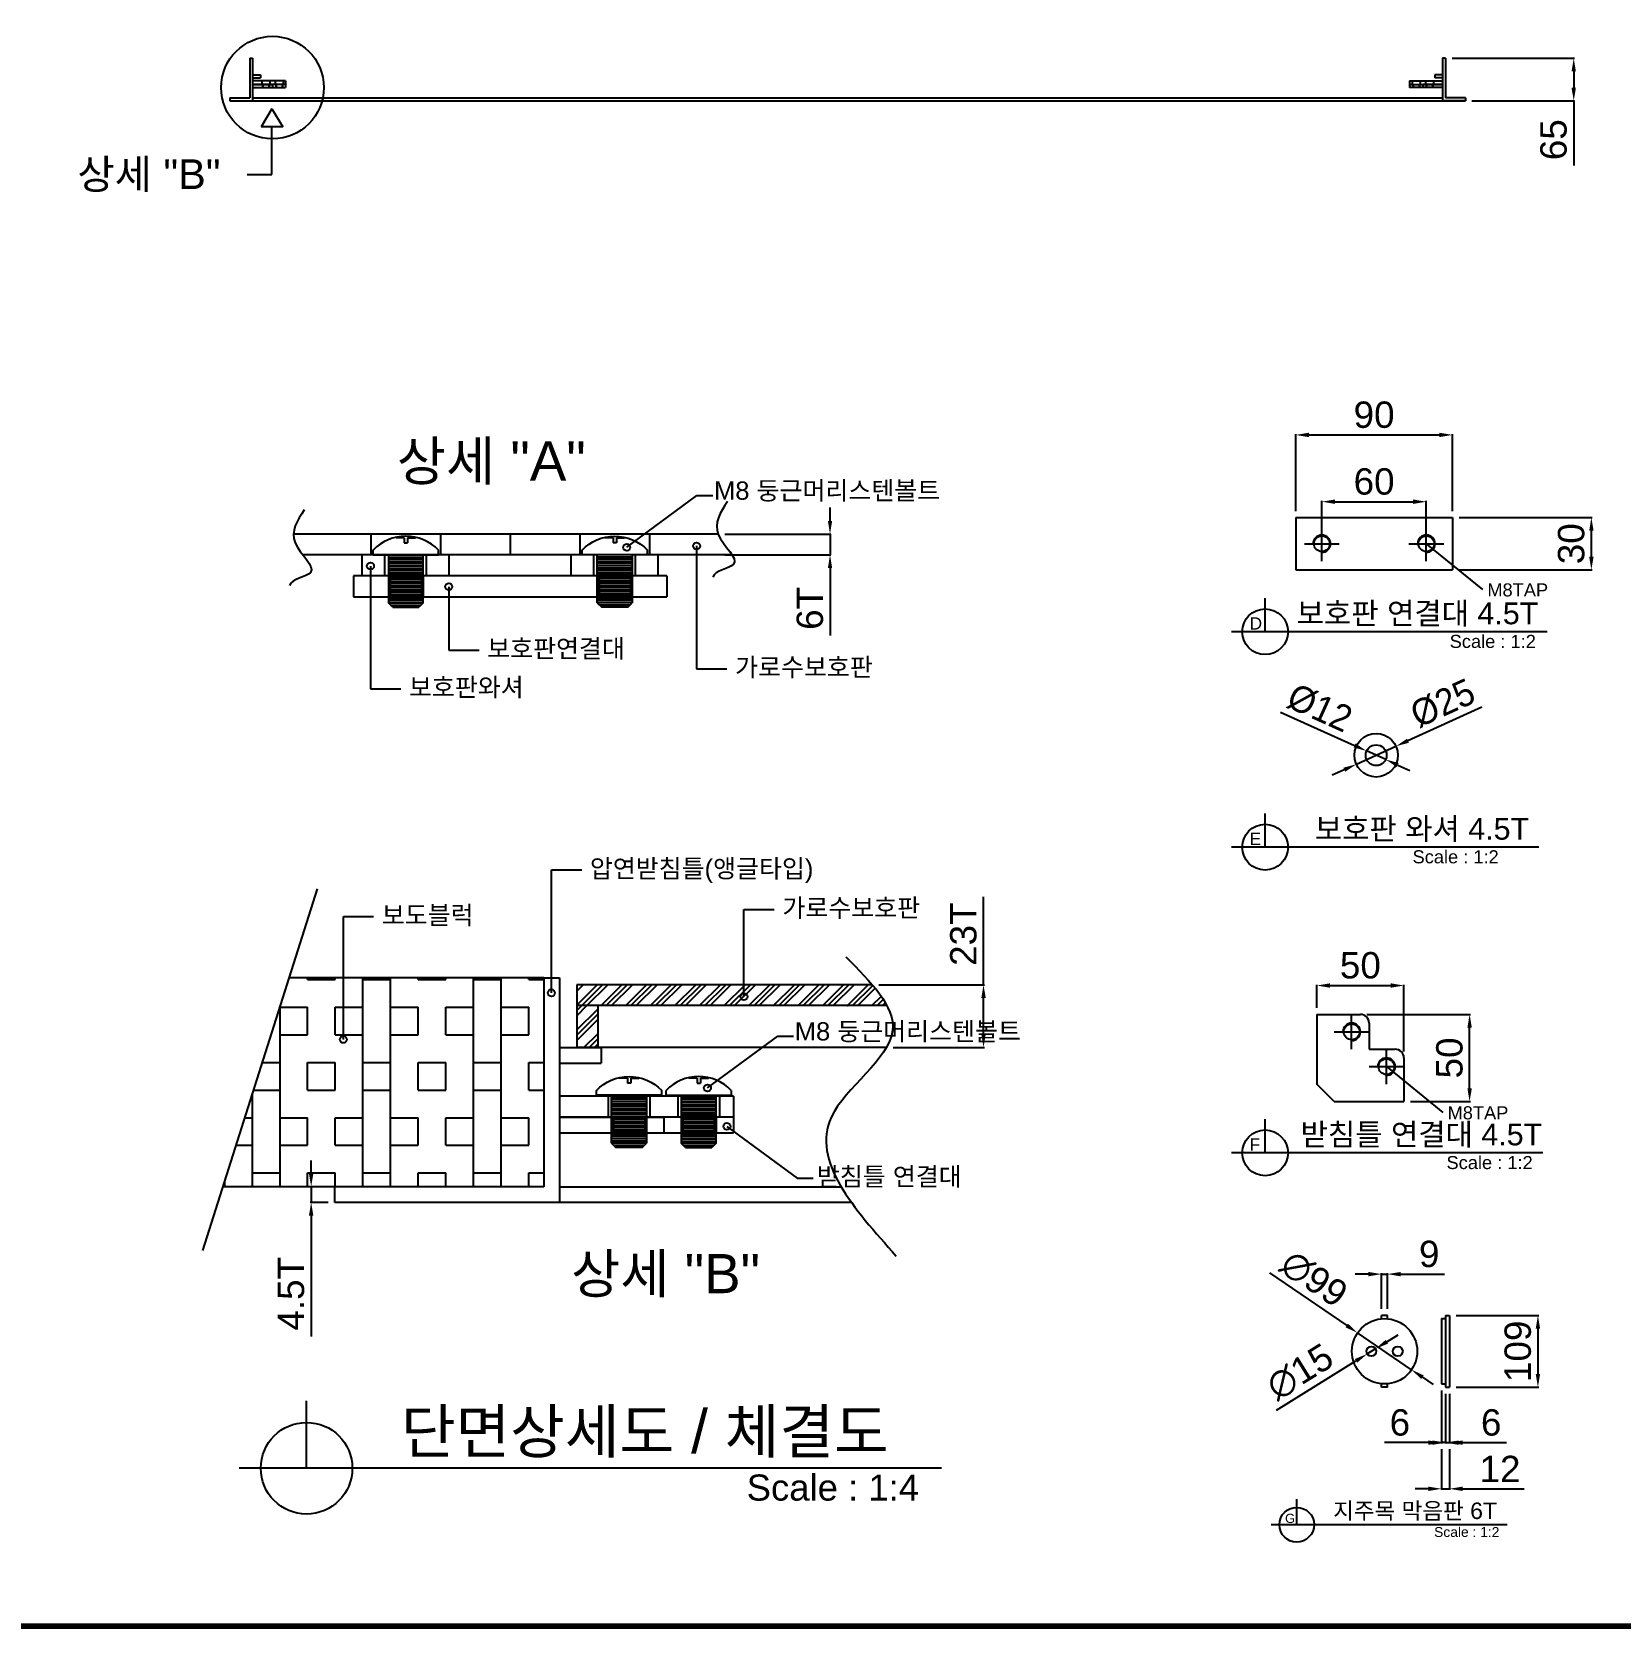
# Model space of a CAD drawing. Header units: millimetres. Extents: x 20045 to 27217, y -49849 to -44778.
# Drawn here: x 23205 to 25612, y -49683 to -47261 of the extents above; entities that cross this region are included whole.
import ezdxf
from ezdxf.enums import TextEntityAlignment as Align

# ---------------------------------------------------------------- set-up
doc = ezdxf.new("R2010")
doc.units = ezdxf.units.MM
doc.layers.add('LAYOUT', color=7, linetype='Continuous')
doc.layers.add('TEXT', color=7, linetype='Continuous')
doc.styles.get("Standard").update_dxf_attribs({"font": 'arial.ttf'})
doc.dimstyles.new('ISO-25', dxfattribs={"dimtxt": 40, "dimasz": 20, "dimexe": 1.25, "dimexo": 10, "dimgap": 10, "dimtad": 1, "dimdec": 0, "dimtxsty": 'Standard', "dimcen": 2.5, "dimclrd": 3, "dimclre": 3, "dimclrt": 3, "dimadec": 0, "dimazin": 0, "dimtfac": 1, "dimtdec": 0, "dimtmove": 0, "dimatfit": 3, "dimfxl": 1, "dimarcsym": 0})

# ---------------------------------------------------------------- blocks, each defined once
blk = doc.blocks.new('*D5')
at = {"color": 3, "lineweight": -2, "transparency": 16777216}
for p, q in [((25120.7, -47987.6), (25120.7, -47871)), ((25140.7, -47872.2), (25338.3, -47872.2)), ((25358.3, -47987.6), (25358.3, -47871))]:
    blk.add_line(p, q, dxfattribs=at)
at = {"color": 3, "transparency": 16777216}
for points in [[(25140.7, -47868.9), (25140.7, -47875.6), (25120.7, -47872.2)], [(25338.3, -47868.9), (25338.3, -47875.6), (25358.3, -47872.2)]]:
    blk.add_solid(points, dxfattribs=at)
at = {"layer": 'Defpoints', "color": 0, "transparency": 16777216}
for p in [(25358.3, -47872.2), (25120.7, -47997.6), (25358.3, -47997.6)]:
    blk.add_point(p, dxfattribs=at)
at = {"color": 3, "transparency": 16777216, "insert": (25239.5, -47841.8), "char_height": 40, "attachment_point": 5}
blk.add_mtext('90', dxfattribs=at)
blk = doc.blocks.new('*D6')
at = {"color": 3, "lineweight": -2, "transparency": 16777216}
for p, q in [((25368.3, -47997.6), (25570.2, -47997.6)), ((25568.9, -48056.8), (25568.9, -48017.6)), ((25368.3, -48076.8), (25570.2, -48076.8))]:
    blk.add_line(p, q, dxfattribs=at)
at = {"color": 3, "transparency": 16777216}
for points in [[(25565.6, -48017.6), (25572.3, -48017.6), (25568.9, -47997.6)], [(25565.6, -48056.8), (25572.3, -48056.8), (25568.9, -48076.8)]]:
    blk.add_solid(points, dxfattribs=at)
at = {"layer": 'Defpoints', "color": 0, "transparency": 16777216}
for p in [(25358.3, -47997.6), (25568.9, -47997.6), (25358.3, -48076.8)]:
    blk.add_point(p, dxfattribs=at)
at = {"color": 3, "transparency": 16777216, "insert": (25538.5, -48037.2), "char_height": 40, "attachment_point": 5, "rotation": 90}
blk.add_mtext('30', dxfattribs=at)
blk = doc.blocks.new('*D7')
at = {"color": 3, "lineweight": -2, "transparency": 16777216}
for p, q in [((25403, -48284.9), (25290.9, -48335.9)), ((25212.6, -48371.6), (25272.7, -48344.2)), ((25194.4, -48379.9), (25176.2, -48388.2))]:
    blk.add_line(p, q, dxfattribs=at)
at = {"color": 3, "transparency": 16777216}
for points in [[(25289.5, -48332.9), (25292.3, -48339), (25272.7, -48344.2)], [(25193, -48376.8), (25195.8, -48382.9), (25212.6, -48371.6)]]:
    blk.add_solid(points, dxfattribs=at)
at = {"layer": 'Defpoints', "color": 0, "transparency": 16777216}
for p in [(25272.7, -48344.2), (25212.6, -48371.6)]:
    blk.add_point(p, dxfattribs=at)
at = {"color": 3, "transparency": 16777216, "insert": (25343.6, -48279), "char_height": 40, "attachment_point": 5, "rotation": 24.4839}
blk.add_mtext('{\\fMS PGothic|b0|i0|c129|p34;%%C25}', dxfattribs=at)
blk = doc.blocks.new('*D8')
at = {"color": 3, "lineweight": -2, "transparency": 16777216}
for p, q in [((25097.8, -48292.4), (25210, -48343.1)), ((25257.1, -48364.4), (25228.2, -48351.4)), ((25275.3, -48372.7), (25293.5, -48380.9))]:
    blk.add_line(p, q, dxfattribs=at)
at = {"color": 3, "transparency": 16777216}
for points in [[(25211.4, -48340.1), (25208.6, -48346.2), (25228.2, -48351.4)], [(25276.7, -48369.6), (25273.9, -48375.7), (25257.1, -48364.4)]]:
    blk.add_solid(points, dxfattribs=at)
at = {"layer": 'Defpoints', "color": 0, "transparency": 16777216}
for p in [(25228.2, -48351.4), (25257.1, -48364.4)]:
    blk.add_point(p, dxfattribs=at)
at = {"color": 3, "transparency": 16777216, "insert": (25157.1, -48286.3), "char_height": 40, "attachment_point": 5, "rotation": 335.6577}
blk.add_mtext('{\\fMS PGothic|b0|i0|c129|p34;%%C12}', dxfattribs=at)
blk = doc.blocks.new('*D9')
at = {"color": 3, "lineweight": -2, "transparency": 16777216}
for p, q in [((25160.3, -48027.2), (25160.3, -47972.2)), ((25318.7, -48027.2), (25318.7, -47972.2)), ((25180.3, -47973.5), (25298.7, -47973.5))]:
    blk.add_line(p, q, dxfattribs=at)
at = {"color": 3, "transparency": 16777216}
for points in [[(25180.3, -47970.1), (25180.3, -47976.8), (25160.3, -47973.5)], [(25298.7, -47970.1), (25298.7, -47976.8), (25318.7, -47973.5)]]:
    blk.add_solid(points, dxfattribs=at)
at = {"layer": 'Defpoints', "color": 0, "transparency": 16777216}
for p in [(25318.7, -47973.5), (25160.3, -48037.2), (25318.7, -48037.2)]:
    blk.add_point(p, dxfattribs=at)
at = {"color": 3, "transparency": 16777216, "insert": (25239.5, -47943), "char_height": 40, "attachment_point": 5}
blk.add_mtext('60', dxfattribs=at)
blk = doc.blocks.new('A$C36924EFD')
for p, q in [((0, 45), (0, -45)), ((0, 45), (6, 45)), ((6, -45), (6, 45)), ((0, -45), (6, -45))]:
    blk.add_line(p, q)
blk = doc.blocks.new('*D10')
at = {"color": 3, "lineweight": -2, "transparency": 16777216}
for p, q in [((24414.7, -48002.5), (24414.7, -47982.5)), ((24255, -48022.5), (24416, -48022.5)), ((24414.7, -48022.5), (24414.7, -48054.2)), ((24255, -48054.2), (24416, -48054.2)), ((24414.7, -48074.2), (24414.7, -48176.2))]:
    blk.add_line(p, q, dxfattribs=at)
at = {"color": 3, "transparency": 16777216}
for points in [[(24411.4, -48002.5), (24418, -48002.5), (24414.7, -48022.5)], [(24411.4, -48074.2), (24418, -48074.2), (24414.7, -48054.2)]]:
    blk.add_solid(points, dxfattribs=at)
at = {"layer": 'Defpoints', "color": 0, "transparency": 16777216}
for p in [(24245, -48022.5), (24245, -48054.2), (24414.7, -48054.2)]:
    blk.add_point(p, dxfattribs=at)
at = {"color": 3, "transparency": 16777216, "insert": (24384.3, -48135.2), "char_height": 40, "attachment_point": 5, "rotation": 90}
blk.add_mtext('6T', dxfattribs=at)
blk = doc.blocks.new('A$C5731754A')
at = {"color": 1}
for p, q in [((-11.2, 19.7), (-11.2, 20.5)), ((-1.9, 19.7), (-11.2, 19.7)), ((-1.9, 19.7), (-1.9, 14.1)), ((1.9, 19.7), (1.9, 14.1)), ((1.9, 19.7), (11.2, 19.7)), ((11.2, 19.7), (11.2, 20.5)), ((-37.5, 0), (-37.5, 5.7)), ((-37.5, 0), (37.5, 0)), ((-20, 0), (-20, -55)), ((-20, 0), (20, 0)), ((-1.9, 14.1), (1.9, 14.1)), ((20, -55), (20, 0)), ((37.5, 0), (37.5, 5.7)), ((-20, -2.5), (20, -2.5)), ((-20, -5), (20, -5)), ((-20, -7.5), (20, -7.5)), ((-20, -7.5), (20, -7.5)), ((-20, -10), (20, -10)), ((-20, -12.5), (20, -12.5)), ((-20, -12.5), (20, -12.5)), ((-20, -15), (20, -15)), ((-20, -17.5), (20, -17.5)), ((-20, -17.5), (20, -17.5)), ((-20, -20), (20, -20)), ((-20, -22.5), (20, -22.5)), ((-20, -22.5), (20, -22.5)), ((-20, -25), (20, -25)), ((-20, -27.5), (20, -27.5)), ((-20, -27.5), (20, -27.5)), ((-20, -30), (20, -30)), ((-20, -32.5), (20, -32.5)), ((-20, -35), (20, -35)), ((-20, -37.5), (20, -37.5)), ((-20, -40), (20, -40)), ((-20, -42.5), (20, -42.5)), ((-20, -45), (20, -45)), ((-20, -47.5), (20, -47.5)), ((-20, -50), (20, -50)), ((-20, -52.5), (20, -52.5)), ((-15, -60), (-20, -55)), ((-20, -55), (20, -55)), ((20, -55), (15, -60)), ((-17.5, -57.5), (17.5, -57.5)), ((-15, -60), (15, -60))]:
    blk.add_line(p, q, dxfattribs=at)
blk.add_arc((0, -30.4), 52, 43.8928, 136.1072, dxfattribs=at)
blk = doc.blocks.new('A$C600E4CCD')
for p, q in [((0, 6), (0, 0)), ((50, 6), (0, 6)), ((50, 6), (50, 0)), ((50, 0), (0, 0))]:
    blk.add_line(p, q)
at = {"color": 2}
for p, q in [((14, 6), (14, 0)), ((26, 6), (26, 0)), ((34, 6), (34, 0)), ((46, 6), (46, 0))]:
    blk.add_line(p, q, dxfattribs=at)
blk = doc.blocks.new('A$C723E4715')
blk.add_blockref('A$C5731754A', (0, 48))
blk = doc.blocks.new('*D11')
at = {"color": 3, "lineweight": -2, "transparency": 16777216}
for p, q in [((25152.7, -48740.9), (25152.7, -48705.8)), ((25172.7, -48707.1), (25264.7, -48707.1)), ((25284.7, -48806.9), (25284.7, -48705.8))]:
    blk.add_line(p, q, dxfattribs=at)
at = {"color": 3, "transparency": 16777216}
for points in [[(25172.7, -48703.7), (25172.7, -48710.4), (25152.7, -48707.1)], [(25264.7, -48703.7), (25264.7, -48710.4), (25284.7, -48707.1)]]:
    blk.add_solid(points, dxfattribs=at)
at = {"layer": 'Defpoints', "color": 0, "transparency": 16777216}
for p in [(25284.7, -48707.1), (25152.7, -48750.9), (25284.7, -48816.9)]:
    blk.add_point(p, dxfattribs=at)
at = {"color": 3, "transparency": 16777216, "insert": (25218.7, -48676.6), "char_height": 40, "attachment_point": 5}
blk.add_mtext('50', dxfattribs=at)
blk = doc.blocks.new('*D12')
at = {"color": 3, "lineweight": -2, "transparency": 16777216}
for p, q in [((25228.7, -48750.9), (25385.6, -48750.9)), ((25384.3, -48862.9), (25384.3, -48770.9)), ((25294.7, -48882.9), (25385.6, -48882.9))]:
    blk.add_line(p, q, dxfattribs=at)
at = {"color": 3, "transparency": 16777216}
for points in [[(25381, -48770.9), (25387.7, -48770.9), (25384.3, -48750.9)], [(25381, -48862.9), (25387.7, -48862.9), (25384.3, -48882.9)]]:
    blk.add_solid(points, dxfattribs=at)
at = {"layer": 'Defpoints', "color": 0, "transparency": 16777216}
for p in [(25218.7, -48750.9), (25384.3, -48750.9), (25284.7, -48882.9)]:
    blk.add_point(p, dxfattribs=at)
at = {"color": 3, "transparency": 16777216, "insert": (25353.9, -48816.9), "char_height": 40, "attachment_point": 5, "rotation": 90}
blk.add_mtext('50', dxfattribs=at)
blk = doc.blocks.new('*D13')
at = {"color": 3, "lineweight": -2, "transparency": 16777216}
for p, q in [((23628.1, -48992.2), (23628.1, -48972.2)), ((23653.8, -49012.2), (23626.8, -49012.2)), ((23628.1, -49012.2), (23628.1, -49035.9)), ((23653.8, -49035.9), (23626.8, -49035.9)), ((23628.1, -49055.9), (23628.1, -49239.5))]:
    blk.add_line(p, q, dxfattribs=at)
at = {"color": 3, "transparency": 16777216}
for points in [[(23624.7, -48992.2), (23631.4, -48992.2), (23628.1, -49012.2)], [(23624.7, -49055.9), (23631.4, -49055.9), (23628.1, -49035.9)]]:
    blk.add_solid(points, dxfattribs=at)
at = {"layer": 'Defpoints', "color": 0, "transparency": 16777216}
for p in [(23628.1, -49012.2), (23663.8, -49012.2), (23663.8, -49035.9)]:
    blk.add_point(p, dxfattribs=at)
at = {"color": 3, "transparency": 16777216, "insert": (23597.7, -49174.5), "char_height": 40, "attachment_point": 5, "rotation": 90}
blk.add_mtext('4.5T', dxfattribs=at)
blk = doc.blocks.new('*D42')
at = {"color": 3, "lineweight": -2, "transparency": 16777216}
for p, q in [((24647.4, -48705.9), (24647.4, -48572.4)), ((24488.8, -48705.9), (24648.7, -48705.9)), ((24647.4, -48781), (24647.4, -48725.9)), ((24510.3, -48801), (24648.7, -48801))]:
    blk.add_line(p, q, dxfattribs=at)
at = {"color": 3, "transparency": 16777216}
for points in [[(24650.8, -48725.9), (24644.1, -48725.9), (24647.4, -48705.9)], [(24644.1, -48781), (24650.8, -48781), (24647.4, -48801)]]:
    blk.add_solid(points, dxfattribs=at)
at = {"layer": 'Defpoints', "color": 0, "transparency": 16777216}
for p in [(24478.8, -48705.9), (24647.4, -48705.9), (24500.3, -48801)]:
    blk.add_point(p, dxfattribs=at)
at = {"color": 3, "transparency": 16777216, "insert": (24617, -48629.2), "char_height": 40, "attachment_point": 5, "rotation": 90}
blk.add_mtext('23T', dxfattribs=at)
blk = doc.blocks.new('*D20')
at = {"color": 3, "lineweight": -2, "transparency": 16777216}
for p, q in [((16880.3, -24788.6), (16997.3, -24868.4)), ((17095.6, -24935.4), (17013.8, -24879.6)), ((17112.1, -24946.7), (17128.6, -24958))]:
    blk.add_line(p, q, dxfattribs=at)
at = {"color": 3, "transparency": 16777216}
for points in [[(16999.2, -24865.6), (16995.4, -24871.1), (17013.8, -24879.6)], [(17114, -24944), (17110.2, -24949.5), (17095.6, -24935.4)]]:
    blk.add_solid(points, dxfattribs=at)
at = {"layer": 'Defpoints', "color": 0, "transparency": 16777216}
for p in [(17013.8, -24879.6), (17095.6, -24935.4)]:
    blk.add_point(p, dxfattribs=at)
at = {"color": 3, "transparency": 16777216, "insert": (16947.7, -24797.7), "char_height": 40, "attachment_point": 5, "rotation": 325.6971}
blk.add_mtext('∅99', dxfattribs=at)
blk = doc.blocks.new('*D21')
at = {"color": 3, "lineweight": -2, "transparency": 16777216}
for p, q in [((17058.1, -24893.1), (17075.1, -24882.5)), ((17041.1, -24903.6), (17028.3, -24911.5)), ((16890.7, -24996.7), (17011.3, -24922))]:
    blk.add_line(p, q, dxfattribs=at)
at = {"color": 3, "transparency": 16777216}
for points in [[(17056.3, -24890.2), (17059.8, -24895.9), (17041.1, -24903.6)], [(17009.6, -24919.2), (17013.1, -24924.8), (17028.3, -24911.5)]]:
    blk.add_solid(points, dxfattribs=at)
at = {"layer": 'Defpoints', "color": 0, "transparency": 16777216}
for p in [(17028.3, -24911.5), (17041.1, -24903.6)]:
    blk.add_point(p, dxfattribs=at)
at = {"color": 3, "transparency": 16777216, "insert": (16926.5, -24938.8), "char_height": 40, "attachment_point": 5, "rotation": 31.7725}
blk.add_mtext('∅15', dxfattribs=at)
blk = doc.blocks.new('*D22')
at = {"color": 3, "lineweight": -2, "transparency": 16777216}
for p, q in [((17030.2, -24790.5), (17010.2, -24790.5)), ((17050.2, -24843), (17050.2, -24789.2)), ((17050.2, -24790.5), (17059.2, -24790.5)), ((17059.2, -24843), (17059.2, -24789.2)), ((17079.2, -24790.5), (17145.5, -24790.5))]:
    blk.add_line(p, q, dxfattribs=at)
at = {"color": 3, "transparency": 16777216}
for points in [[(17030.2, -24787.2), (17030.2, -24793.8), (17050.2, -24790.5)], [(17079.2, -24787.2), (17079.2, -24793.8), (17059.2, -24790.5)]]:
    blk.add_solid(points, dxfattribs=at)
at = {"layer": 'Defpoints', "color": 0, "transparency": 16777216}
for p in [(17059.2, -24790.5), (17050.2, -24853), (17059.2, -24853)]:
    blk.add_point(p, dxfattribs=at)
at = {"color": 3, "transparency": 16777216, "insert": (17122.4, -24760.1), "char_height": 40, "attachment_point": 5}
blk.add_mtext('9', dxfattribs=at)
blk = doc.blocks.new('*D23')
at = {"color": 3, "lineweight": -2, "transparency": 16777216}
for p, q in [((17163.1, -24853), (17288.5, -24853)), ((17287.2, -24873), (17287.2, -24942)), ((17163.1, -24962), (17288.5, -24962))]:
    blk.add_line(p, q, dxfattribs=at)
at = {"color": 3, "transparency": 16777216}
for points in [[(17283.9, -24873), (17290.5, -24873), (17287.2, -24853)], [(17283.9, -24942), (17290.5, -24942), (17287.2, -24962)]]:
    blk.add_solid(points, dxfattribs=at)
at = {"layer": 'Defpoints', "color": 0, "transparency": 16777216}
for p in [(17153.1, -24853), (17153.1, -24962), (17287.2, -24962)]:
    blk.add_point(p, dxfattribs=at)
at = {"color": 3, "transparency": 16777216, "insert": (17256.8, -24907.5), "char_height": 40, "attachment_point": 5, "rotation": 90}
blk.add_mtext('109', dxfattribs=at)
blk = doc.blocks.new('*D24')
at = {"color": 3, "lineweight": -2, "transparency": 16777216}
for p, q in [((17147.1, -24972), (17147.1, -25047.3)), ((17153.1, -24972), (17153.1, -25047.3)), ((17127.1, -25046), (17107.1, -25046)), ((17147.1, -25046), (17153.1, -25046)), ((17173.1, -25046), (17239.5, -25046))]:
    blk.add_line(p, q, dxfattribs=at)
at = {"color": 3, "transparency": 16777216}
for points in [[(17127.1, -25042.7), (17127.1, -25049.3), (17147.1, -25046)], [(17173.1, -25042.7), (17173.1, -25049.3), (17153.1, -25046)]]:
    blk.add_solid(points, dxfattribs=at)
at = {"layer": 'Defpoints', "color": 0, "transparency": 16777216}
for p in [(17147.1, -24962), (17153.1, -24962), (17153.1, -25046)]:
    blk.add_point(p, dxfattribs=at)
at = {"color": 3, "transparency": 16777216, "insert": (17216.3, -25015.6), "char_height": 40, "attachment_point": 5}
blk.add_mtext('6', dxfattribs=at)
blk = doc.blocks.new('*D25')
at = {"color": 3, "lineweight": -2, "transparency": 16777216}
for p, q in [((17141.1, -24967), (17141.1, -25047.3)), ((17147.1, -24972), (17147.1, -25047.3)), ((17121.1, -25046), (17054.7, -25046)), ((17147.1, -25046), (17141.1, -25046)), ((17167.1, -25046), (17187.1, -25046))]:
    blk.add_line(p, q, dxfattribs=at)
at = {"color": 3, "transparency": 16777216}
for points in [[(17121.1, -25042.7), (17121.1, -25049.3), (17141.1, -25046)], [(17167.1, -25042.7), (17167.1, -25049.3), (17147.1, -25046)]]:
    blk.add_solid(points, dxfattribs=at)
at = {"layer": 'Defpoints', "color": 0, "transparency": 16777216}
for p in [(17141.1, -24957), (17147.1, -24962), (17141.1, -25046)]:
    blk.add_point(p, dxfattribs=at)
at = {"color": 3, "transparency": 16777216, "insert": (17077.9, -25015.6), "char_height": 40, "attachment_point": 5}
blk.add_mtext('6', dxfattribs=at)
blk = doc.blocks.new('*D26')
at = {"color": 3, "lineweight": -2, "transparency": 16777216}
for p, q in [((17141.1, -25056), (17141.1, -25117.3)), ((17153.1, -25056), (17153.1, -25117.3)), ((17121.1, -25116), (17101.1, -25116)), ((17141.1, -25116), (17153.1, -25116)), ((17173.1, -25116), (17266.2, -25116))]:
    blk.add_line(p, q, dxfattribs=at)
at = {"color": 3, "transparency": 16777216}
for points in [[(17121.1, -25112.7), (17121.1, -25119.3), (17141.1, -25116)], [(17173.1, -25112.7), (17173.1, -25119.3), (17153.1, -25116)]]:
    blk.add_solid(points, dxfattribs=at)
at = {"layer": 'Defpoints', "color": 0, "transparency": 16777216}
for p in [(17141.1, -25046), (17153.1, -25046), (17153.1, -25116)]:
    blk.add_point(p, dxfattribs=at)
at = {"color": 3, "transparency": 16777216, "insert": (17229.7, -25085.9), "char_height": 40, "attachment_point": 5}
blk.add_mtext('12', dxfattribs=at)
blk = doc.blocks.new('*D29')
at = {"color": 3, "lineweight": -2}
for p, q in [((25357.9, -47301.1), (25543.4, -47301.1)), ((25542.2, -47321.1), (25542.2, -47345.6)), ((25387.9, -47365.6), (25543.4, -47365.6)), ((25542.2, -47365.6), (25542.2, -47463.5))]:
    blk.add_line(p, q, dxfattribs=at)
at = {"color": 3}
for points in [[(25545.5, -47321.1), (25538.8, -47321.1), (25542.2, -47301.1)], [(25538.8, -47345.6), (25545.5, -47345.6), (25542.2, -47365.6)]]:
    blk.add_solid(points, dxfattribs=at)
at = {"layer": 'Defpoints', "color": 0}
for p in [(25347.9, -47301.1), (25377.9, -47365.6), (25542.2, -47365.6)]:
    blk.add_point(p, dxfattribs=at)
at = {"color": 3, "insert": (25511.7, -47424.6), "char_height": 40, "attachment_point": 5, "rotation": 90}
blk.add_mtext('65', dxfattribs=at)
blk = doc.blocks.new('A$C25B221E0')
at = {"color": 1}
for p, q in [((0, -26.4), (0, 26.4)), ((-26.4, 0), (26.4, 0))]:
    blk.add_line(p, q, dxfattribs=at)
blk.add_line((0, 0), (85.3, -69.6))
blk.add_circle((0, 0), 11.9)
at = {"color": 4}
blk.add_arc((0, 0), 13.2, 270, 180, dxfattribs=at)
blk.add_text('M8TAP', height=19.8).set_placement((92.6, -79.9))
blk = doc.blocks.new('A$C2C0F6B7D')
for p, q in [((0, 109), (-9, 109)), ((-9, 103.8), (-9, 109)), ((0, 103.8), (0, 109)), ((81.9, 104), (87.9, 104)), ((81.9, 104), (81.9, 5)), ((87.9, 109), (93.9, 109)), ((87.9, 109), (87.9, 0)), ((93.9, 109), (93.9, 0)), ((-9, 0), (-9, 5.2)), ((0, 0), (-9, 0)), ((0, 0), (0, 5.2)), ((81.9, 5), (87.9, 5)), ((87.9, 0), (93.9, 0)), ((-137.7, -208.4), (-137.7, -169.6)), ((181.4, -208.4), (-176.5, -208.4))]:
    blk.add_line(p, q)
for centre, radius in [((-4.5, 54.5), 49.5), ((-24.5, 54.5), 7.5), ((15.5, 54.5), 7.5), ((-137.7, -208.4), 26.3)]:
    blk.add_circle(centre, radius)
blk.add_text('G', height=14).set_placement((-155.4, -205.8))
at = {"layer": 'TEXT'}
blk.add_text('지주목 막음판 6T', height=25, dxfattribs=at).set_placement((41.8, -199.8), align=Align.CENTER)
blk.add_text('Scale : 1:2', height=15, dxfattribs=at).set_placement((70.6, -227))
for p1, p2, picture, middle in [((36.4, 26.6), (-45.4, 82.4), '*D20', (-111.5, 164.3)), ((-18.1, 58.4), (-30.9, 50.6), '*D21', (-132.7, 23.3))]:
    dim = blk.add_diameter_dim_2p(p1=p1, p2=p2, dimstyle='ISO-25')
    dim.commit()
    dim.dimension.update_dxf_attribs({"geometry": picture, "text_midpoint": middle, "insert": (-17059.2, 24962)})
for base, p1, p2, picture, middle in [((0, 171.5), (-9, 109), (0, 109), '*D22', (63.2, 202)), ((81.9, -84), (87.9, 0), (81.9, 5), '*D25', (18.7, -53.5)), ((93.9, -84), (87.9, 0), (93.9, 0), '*D24', (157.1, -53.5)), ((93.9, -154), (81.9, -84), (93.9, -84), '*D26', (170.5, -123.9))]:
    dim = blk.add_linear_dim(base=base, p1=p1, p2=p2, dimstyle='ISO-25')
    dim.commit()
    dim.dimension.update_dxf_attribs({"geometry": picture, "text_midpoint": middle, "insert": (-17059.2, 24962)})
dim = blk.add_linear_dim(base=(228, 0), p1=(93.9, 109), p2=(93.9, 0), angle=90, dimstyle='ISO-25')
dim.commit()
dim.dimension.update_dxf_attribs({"geometry": '*D23', "text_midpoint": (197.6, 54.5), "insert": (-17059.2, 24962)})

msp = doc.modelspace()

# ---------------------------------------------------------------- hatches: boundary and pattern name
h = msp.add_hatch()
h.set_pattern_fill('BOX', color=256, scale=6.6)
h.set_pattern_definition([(90, (7948.3, -49620.04), (-167.64, 1e-14), []), (90, (7990.22, -49620.04), (-167.64, 1e-14), []), (0, (7948.3, -49620.04), (0, 167.64), [-41.91, 41.91]), (0, (7948.3, -49578.13), (0, 167.64), [-41.91, 41.91]), (0, (7948.3, -49536.22), (0, 167.64), [41.91, -41.91]), (0, (7948.3, -49494.3), (0, 167.64), [41.91, -41.91]), (90, (8032.13, -49620.04), (-167.64, 1e-14), [41.91, -41.91]), (90, (8074.04, -49620.04), (-167.64, 1e-14), [41.91, -41.91])])
h.paths.add_polyline_path([(23676.9, -48695.4), (23595.1, -48695.4), (23494.8, -49012.2), (23980.6, -49012.2), (23980.6, -48695.4), (23676.9, -48695.4), (23676.9, -48794.2, 1), (23676.9, -48783.6)])

# ---------------------------------------------------------------- linework, layer by layer
for p, q in [((23534.9, -47301.1), (23534.9, -47361.1)), ((23534.9, -47301.1), (23539.4, -47301.1)), ((23539.4, -47301.1), (23539.4, -47365.6)), ((25343.4, -47301.1), (25343.4, -47365.6)), ((25347.9, -47301.1), (25343.4, -47301.1)), ((25347.9, -47301.1), (25347.9, -47361.1)), ((23539.4, -47326.1), (23551.4, -47326.1)), ((23539.4, -47330.6), (23551.4, -47330.6)), ((23539.4, -47341.1), (23569.4, -47341.1)), ((23551.4, -47326.1), (23551.4, -47330.6)), ((23569.4, -47341.1), (23569.4, -47345.6)), ((23589.4, -47341.1), (23589.4, -47345.6)), ((25293.4, -47341.1), (25293.4, -47345.6)), ((25343.4, -47341.1), (25313.4, -47341.1)), ((25313.4, -47341.1), (25313.4, -47345.6)), ((25343.4, -47326.1), (25331.4, -47326.1)), ((25331.4, -47326.1), (25331.4, -47330.6)), ((25343.4, -47330.6), (25331.4, -47330.6)), ((23504.9, -47361.1), (23504.9, -47365.6)), ((23504.9, -47361.1), (23534.9, -47361.1)), ((23504.9, -47365.6), (25377.9, -47365.6)), ((23539.4, -47345.6), (23589.4, -47345.6)), ((25343.4, -47345.6), (25293.4, -47345.6)), ((25377.9, -47365.6), (25343.4, -47365.6)), ((25377.9, -47361.1), (25347.9, -47361.1)), ((25377.9, -47361.1), (25377.9, -47365.6)), ((23568.7, -47377.6), (23552.5, -47404.9)), ((23568.7, -47377.6), (23584.9, -47404.9)), ((23584.9, -47404.9), (23552.5, -47404.9)), ((23568.7, -47477.2), (23568.7, -47404.9)), ((23531.1, -47477.2), (23568.7, -47477.2)), ((24106.5, -48042.6), (24213, -47964.1)), ((24213, -47964.1), (24237, -47964.1)), ((25120.7, -47997.6), (25120.7, -48076.8)), ((25120.7, -47997.6), (25358.3, -47997.6)), ((25358.3, -47997.6), (25358.3, -48076.8)), ((24245, -48022.5), (23601.4, -48022.5)), ((23929.9, -48022.5), (23929.9, -48054.2)), ((24212.4, -48040.6), (24212.4, -48226.8)), ((25318.7, -48037.2), (25404, -48106.8)), ((24266.3, -48054.2), (23615.7, -48054.2)), ((23705.5, -48085.9), (23705.5, -48054.2)), ((23837.5, -48085.9), (23837.5, -48054.2)), ((24022.3, -48085.9), (24022.3, -48054.2)), ((24154.3, -48085.9), (24154.3, -48054.2)), ((23837.5, -48085.9), (23705.5, -48085.9)), ((23718, -48071), (23718, -48257.2)), ((24154.3, -48085.9), (24022.3, -48085.9)), ((25120.7, -48076.8), (25358.3, -48076.8)), ((23836.6, -48102.3), (23836.6, -48198.6)), ((25074.3, -48170.7), (25074.3, -48119.5)), ((25501.9, -48170.7), (25023.1, -48170.7)), ((23836.6, -48198.6), (23882.6, -48198.6)), ((24212.4, -48226.8), (24258.4, -48226.8)), ((23718, -48257.2), (23763.9, -48257.2)), ((25074.3, -48497.3), (25074.3, -48446.1)), ((25489.3, -48497.3), (25023.1, -48497.3)), ((23992.3, -48718.2), (23992.3, -48531.9)), ((23992.3, -48531.9), (24038.2, -48531.9)), ((23464.1, -49109.1), (23637.8, -48560.4)), ((23676.9, -48788.9), (23676.9, -48602.6)), ((23676.9, -48602.6), (23722.8, -48602.6)), ((24284.2, -48724), (24284.2, -48591.6)), ((24284.2, -48591.6), (24330.1, -48591.6)), ((23980.6, -48695.4), (23595.1, -48695.4)), ((23980.6, -48695.4), (24004.4, -48695.4)), ((23980.6, -48695.4), (23980.6, -49012.2)), ((24004.4, -48695.4), (24004.4, -49035.9)), ((25152.7, -48750.9), (25152.7, -48856.5)), ((25152.7, -48750.9), (25218.7, -48750.9)), ((25231.9, -48764.1), (25231.9, -48803.7)), ((24228.9, -48862.4), (24335.4, -48783.9)), ((24335.4, -48783.9), (24359.4, -48783.9)), ((24004.4, -48801), (24067.7, -48801)), ((24067.7, -48801), (24067.7, -48824.7)), ((25231.9, -48803.7), (25271.5, -48803.7)), ((25284.7, -48816.9), (25284.7, -48882.9)), ((24004.4, -48824.7), (24067.7, -48824.7)), ((25179.1, -48882.9), (25152.7, -48856.5)), ((25179.1, -48882.9), (25284.7, -48882.9)), ((24004.4, -48906.6), (24162.8, -48906.6)), ((24162.8, -48906.6), (24162.8, -48930.3)), ((24268.4, -48906.6), (24268.4, -48930.3)), ((25074.3, -48960.8), (25074.3, -48909.6)), ((24004.4, -48930.3), (24268.4, -48930.3)), ((24258.4, -48920.6), (24364.9, -48999.1)), ((25495.5, -48960.8), (25023.1, -48960.8)), ((23980.6, -49012.2), (23494.8, -49012.2)), ((23663.8, -49035.9), (23663.8, -49012.2)), ((24364.9, -48999.1), (24388.9, -48999.1)), ((24447.3, -49035.9), (23663.8, -49035.9)), ((23621.1, -49439), (23621.1, -49336.6)), ((24583.9, -49439), (23518.7, -49439))]:
    msp.add_line(p, q)
at = {"color": 4}
for p, q in [((23554.4, -47341.1), (23554.4, -47345.6)), ((23564.4, -47341.1), (23564.4, -47345.6)), ((23574.4, -47341.1), (23574.4, -47345.6)), ((23584.4, -47341.1), (23584.4, -47345.6)), ((25298.4, -47341.1), (25298.4, -47345.6)), ((25308.4, -47341.1), (25308.4, -47345.6)), ((25318.4, -47341.1), (25318.4, -47345.6)), ((25328.4, -47341.1), (25328.4, -47345.6)), ((23745.1, -48085.9), (23745.1, -48117.6)), ((23797.9, -48085.9), (23797.9, -48117.6)), ((24061.9, -48085.9), (24061.9, -48117.6)), ((24114.7, -48085.9), (24114.7, -48117.6)), ((24083.6, -48906.6), (24083.6, -48930.3)), ((24136.4, -48906.6), (24136.4, -48930.3)), ((24189.2, -48906.6), (24189.2, -48930.3)), ((24242, -48906.6), (24242, -48930.3))]:
    msp.add_line(p, q, dxfattribs=at)
at = {"color": 2}
for p, q in [((23554.9, -47341.1), (23554.9, -47345.6)), ((23563.9, -47341.1), (23563.9, -47345.6)), ((23574.9, -47341.1), (23574.9, -47345.6)), ((23583.9, -47341.1), (23583.9, -47345.6)), ((25298.9, -47341.1), (25298.9, -47345.6)), ((25307.9, -47341.1), (25307.9, -47345.6)), ((25318.9, -47341.1), (25318.9, -47345.6)), ((25327.9, -47341.1), (25327.9, -47345.6)), ((23539.4, -47361.1), (25343.4, -47361.1)), ((23718.7, -48022.5), (23718.7, -48054.2)), ((23824.3, -48022.5), (23824.3, -48054.2)), ((24035.5, -48022.5), (24035.5, -48054.2)), ((24141.1, -48022.5), (24141.1, -48054.2)), ((23739.8, -48085.9), (23739.8, -48054.2)), ((23803.1, -48085.9), (23803.1, -48054.2)), ((24056.6, -48085.9), (24056.6, -48054.2)), ((24119.9, -48085.9), (24119.9, -48054.2)), ((23747.7, -48085.9), (23747.7, -48117.6)), ((23795.2, -48085.9), (23795.2, -48117.6)), ((24064.5, -48085.9), (24064.5, -48117.6)), ((24112, -48085.9), (24112, -48117.6)), ((24030.8, -48705.9), (24030.8, -48801)), ((24478.8, -48705.9), (24030.8, -48705.9)), ((24500.9, -48737.6), (24030.8, -48737.6)), ((24062.5, -48737.6), (24062.5, -48801)), ((24500.3, -48801), (24030.8, -48801)), ((24086.2, -48906.6), (24086.2, -48930.3)), ((24133.7, -48906.6), (24133.7, -48930.3)), ((24191.8, -48906.6), (24191.8, -48930.3)), ((24239.3, -48906.6), (24239.3, -48930.3)), ((24004.4, -49012.2), (24431.7, -49012.2))]:
    msp.add_line(p, q, dxfattribs=at)
at = {"color": 1}
for p, q in [((25160.3, -48063.6), (25160.3, -48010.8)), ((25318.7, -48063.6), (25318.7, -48010.8)), ((25133.9, -48037.2), (25186.7, -48037.2)), ((25292.3, -48037.2), (25345.1, -48037.2)), ((25205.5, -48803.7), (25205.5, -48750.9)), ((25179.1, -48777.3), (25231.9, -48777.3))]:
    msp.add_line(p, q, dxfattribs=at)
at = {"color": 2, "linetype": 'Continuous'}
for p, q in [((24030.8, -48737.1), (24061.9, -48705.9)), ((24030.8, -48707.7), (24032.5, -48705.9)), ((24030.8, -48715.6), (24040.4, -48705.9)), ((24038.2, -48737.6), (24069.9, -48705.9)), ((24046.1, -48737.6), (24077.8, -48705.9)), ((24067.6, -48737.6), (24099.3, -48705.9)), ((24075.5, -48737.6), (24107.2, -48705.9)), ((24083.5, -48737.6), (24115.1, -48705.9)), ((24104.9, -48737.6), (24136.6, -48705.9)), ((24112.9, -48737.6), (24144.5, -48705.9)), ((24120.8, -48737.6), (24152.4, -48705.9)), ((24142.3, -48737.6), (24173.9, -48705.9)), ((24150.2, -48737.6), (24181.9, -48705.9)), ((24158.1, -48737.6), (24189.8, -48705.9)), ((24179.6, -48737.6), (24211.3, -48705.9)), ((24187.5, -48737.6), (24219.2, -48705.9)), ((24195.5, -48737.6), (24227.1, -48705.9)), ((24217, -48737.6), (24248.6, -48705.9)), ((24224.9, -48737.6), (24256.5, -48705.9)), ((24232.8, -48737.6), (24264.4, -48705.9)), ((24254.3, -48737.6), (24285.9, -48705.9)), ((24262.2, -48737.6), (24293.9, -48705.9)), ((24270.1, -48737.6), (24301.8, -48705.9)), ((24291.6, -48737.6), (24323.3, -48705.9)), ((24299.5, -48737.6), (24331.2, -48705.9)), ((24307.5, -48737.6), (24339.1, -48705.9)), ((24329, -48737.6), (24360.6, -48705.9)), ((24336.9, -48737.6), (24368.5, -48705.9)), ((24344.8, -48737.6), (24376.5, -48705.9)), ((24366.3, -48737.6), (24397.9, -48705.9)), ((24374.2, -48737.6), (24405.9, -48705.9)), ((24382.1, -48737.6), (24413.8, -48705.9)), ((24403.6, -48737.6), (24435.3, -48705.9)), ((24411.5, -48737.6), (24443.2, -48705.9)), ((24419.4, -48737.6), (24451.1, -48705.9)), ((24441, -48737.6), (24472.6, -48705.9)), ((24448.9, -48737.6), (24479.6, -48706.9)), ((24456.8, -48737.6), (24483.2, -48711.2)), ((24478.3, -48737.6), (24492.3, -48723.5)), ((24030.8, -48745), (24038.2, -48737.6)), ((24030.8, -48752.9), (24046.1, -48737.6)), ((24030.8, -48774.4), (24062.5, -48742.7)), ((24038.2, -48737.6), (24038.2, -48737.6)), ((24046.1, -48737.6), (24046.1, -48737.6)), ((24067.6, -48737.6), (24067.6, -48737.6)), ((24075.5, -48737.6), (24075.5, -48737.6)), ((24083.4, -48737.6), (24083.5, -48737.6)), ((24104.9, -48737.6), (24104.9, -48737.6)), ((24112.8, -48737.6), (24112.9, -48737.6)), ((24120.8, -48737.6), (24120.8, -48737.6)), ((24142.3, -48737.6), (24142.3, -48737.6)), ((24150.2, -48737.6), (24150.2, -48737.6)), ((24158.1, -48737.6), (24158.1, -48737.6)), ((24179.6, -48737.6), (24179.6, -48737.6)), ((24195.4, -48737.6), (24195.5, -48737.6)), ((24216.9, -48737.6), (24217, -48737.6)), ((24224.8, -48737.6), (24224.9, -48737.6)), ((24232.8, -48737.6), (24232.8, -48737.6)), ((24254.3, -48737.6), (24254.3, -48737.6)), ((24262.2, -48737.6), (24262.2, -48737.6)), ((24270.1, -48737.6), (24270.1, -48737.6)), ((24291.6, -48737.6), (24291.6, -48737.6)), ((24299.5, -48737.6), (24299.5, -48737.6)), ((24307.4, -48737.6), (24307.5, -48737.6)), ((24328.9, -48737.6), (24329, -48737.6)), ((24336.9, -48737.6), (24336.9, -48737.6)), ((24344.8, -48737.6), (24344.8, -48737.6)), ((24366.3, -48737.6), (24366.3, -48737.6)), ((24374.2, -48737.6), (24374.2, -48737.6)), ((24382.1, -48737.6), (24382.1, -48737.6)), ((24403.6, -48737.6), (24403.6, -48737.6)), ((24411.5, -48737.6), (24411.5, -48737.6)), ((24440.9, -48737.6), (24441, -48737.6)), ((24448.9, -48737.6), (24448.9, -48737.6)), ((24456.8, -48737.6), (24456.8, -48737.6)), ((24478.3, -48737.6), (24478.3, -48737.6)), ((24486.2, -48737.6), (24495.5, -48728.3)), ((24486.2, -48737.6), (24486.2, -48737.6)), ((24494.1, -48737.6), (24498.5, -48733.2)), ((24494.1, -48737.6), (24494.1, -48737.6)), ((24030.8, -48790.2), (24062.5, -48758.6)), ((24038.2, -48774.9), (24062.5, -48750.6)), ((24030.8, -48782.3), (24038.2, -48774.9)), ((24041.6, -48801), (24062.5, -48780.1)), ((24049.5, -48801), (24062.5, -48788)), ((24057.4, -48801), (24062.5, -48795.9))]:
    msp.add_line(p, q, dxfattribs=at)
for centre, radius in [((23569.4, -47345.6), 77.8), ((24106.5, -48042.6), 5.3), ((24212.4, -48040.6), 5.3), ((25160.3, -48037.2), 11.9), ((25318.7, -48037.2), 11.9), ((23718, -48071), 5.3), ((23836.6, -48102.3), 5.3), ((25074.3, -48170.7), 34.7), ((25242.6, -48357.9), 33), ((25242.6, -48357.9), 15.8), ((25074.3, -48497.3), 34.7), ((23992.3, -48718.2), 5.3), ((24284.2, -48724), 5.3), ((25205.5, -48777.3), 11.9), ((23676.9, -48788.9), 5.3), ((24228.9, -48862.4), 5.3), ((24258.4, -48920.6), 5.3), ((25074.3, -48960.8), 34.7), ((23621.1, -49439), 69.4)]:
    msp.add_circle(centre, radius)
at = {"color": 4}
for centre in [(25160.3, -48037.2), (25318.7, -48037.2), (25205.5, -48777.3)]:
    msp.add_arc(centre, 13.2, 270, 180, dxfattribs=at)
for centre in [(25218.7, -48764.1), (25271.5, -48816.9)]:
    msp.add_arc(centre, 13.2, 0, 90)
for points in [[(24259.2, -47973.1), (24248.6, -47989.4), (24227.7, -48021.5), (24293.9, -48072.4), (24239.9, -48077.2), (24236.8, -48087.8)], [(23617.7, -47985.6), (23607.1, -48001.9), (23586.2, -48034), (23652.4, -48084.9), (23598.4, -48089.7), (23595.4, -48100.4)]]:
    msp.add_open_spline(points, degree=3, knots=[0, 0, 0, 0, 39.447543, 77.809698, 105.591097, 105.591097, 105.591097, 105.591097])
msp.add_spline([(24438.8, -48663.5), (24509.5, -48775.1), (24416.4, -48907.1), (24515.1, -49117.3)], degree=3)
at = {"layer": 'LAYOUT'}
msp.add_line((25082.5, -49678.6), (27046.2, -49678.6), dxfattribs=at)
at = {"layer": 'LAYOUT', "const_width": 8.54}
msp.add_lwpolyline([(20216, -49678.6), (27046.2, -49678.6), (27046.2, -44948.7), (20216, -44948.7)], close=True, dxfattribs=at)

# ---------------------------------------------------------------- block references
for name, p in [('A$C600E4CCD', (23539.4, -47341.1)), ('A$C25B221E0', (25258.3, -48830.1)), ('A$C2C0F6B7D', (25259.9, -49316.2))]:
    msp.add_blockref(name, p)
at = {"xscale": -1}
msp.add_blockref('A$C600E4CCD', (25343.4, -47341.1), dxfattribs=at)
for name, p, xscale, yscale, zscale in [('A$C5731754A', (23771.5, -48054.2), 1.32, 1.32, 1.32), ('A$C5731754A', (24088.3, -48054.2), -1.32, 1.32, 1.32), ('A$C723E4715', (24110, -48936.9), -1.32, 1.32, 1.32), ('A$C723E4715', (24215.6, -48936.9), 1.32, 1.32, 1.32), ('A$C600E4CCD', (24004.4, -48906.6), 5.28, 5.28, 5.28)]:
    msp.add_blockref(name, p, dxfattribs=dict(xscale=xscale, yscale=yscale, zscale=zscale))
at = {"xscale": 5.28, "yscale": 5.28, "zscale": 5.28, "rotation": 270}
msp.add_blockref('A$C36924EFD', (23929.9, -48085.9), dxfattribs=at)

# ---------------------------------------------------------------- texts
at = {"color": 4}
for s, height, p in [('상세 "B"', 45, (23273.7, -47499.3)), ('상세 "A"', 59.4, (23758, -47941.4)), ('상세 "B"', 59.4, (24022.2, -49173.6))]:
    msp.add_text(s, height=height, dxfattribs=at).set_placement(p)
for s, height, p in [('M8 둥근머리스텐볼트', 27.72, (24238.8, -47970.5)), ('M8TAP', 19.8, (25411.2, -48117.1)), ('D', 18.5, (25051, -48167.3)), ('보호판연결대', 27.72, (23895, -48210)), ('가로수보호판', 27.72, (24270.8, -48238.2)), ('보호판와셔', 27.72, (23776.3, -48268.7)), ('E', 18.5, (25051, -48493.9)), ('압연받침틀(앵글타입)', 27.72, (24050.6, -48543.4)), ('가로수보호판', 27.72, (24342.5, -48603.1)), ('보도블럭', 27.72, (23735.2, -48614.1)), ('M8 둥근머리스텐볼트', 27.72, (24361.2, -48790.4)), ('F', 18.5, (25051, -48957.4)), ('받침틀 연결대', 27.72, (24394.8, -49010.6))]:
    msp.add_text(s, height=height).set_placement(p)
at = {"layer": 'TEXT'}
for s, height, p in [('보호판 연결대 4.5T', 33, (25305.3, -48159.3)), ('보호판 와셔 4.5T', 33, (25312.1, -48485.9)), ('받침틀 연결대 4.5T', 33, (25311.2, -48949.4)), ('단면상세도 / 체결도', 66, (24134, -49416.2))]:
    msp.add_text(s, height=height, dxfattribs=at).set_placement(p, align=Align.CENTER)
for s, height, p in [('Scale : 1:2', 19.8, (25354.1, -48195.2)), ('Scale : 1:2', 19.8, (25297.8, -48521.8)), ('Scale : 1:2', 19.8, (25349.3, -48985.4)), ('Scale : 1:4', 39.6, (24288.3, -49488.1))]:
    msp.add_text(s, height=height, dxfattribs=at).set_placement(p)

# ---------------------------------------------------------------- dimensions: what is measured, and where the dimension line sits
dim = msp.add_linear_dim(base=(25542.1519287, -47365.6423211), p1=(25347.9184006, -47301.1423211), p2=(25377.9184006, -47365.6423211), angle=90, dimstyle='ISO-25')
dim.commit()
dim.dimension.update_dxf_attribs({"geometry": '*D29', "text_midpoint": (25511.7290092, -47424.5509159)})
dim = msp.add_linear_dim(base=(25358.3, -47872.2), p1=(25120.7, -47997.6), p2=(25358.3, -47997.6), text='90', dimstyle='ISO-25')
dim.commit()
dim.dimension.update_dxf_attribs({"geometry": '*D5', "text_midpoint": (25239.5, -47872.2), "dimtype": 128})
for base, p1, p2, text, picture, middle in [((25318.7, -47973.5), (25160.3, -48037.2), (25318.7, -48037.2), '60', '*D9', (25239.5, -47943)), ((25284.7, -48707.1), (25152.7, -48750.9), (25284.7, -48816.9), '50', '*D11', (25218.7, -48676.6))]:
    dim = msp.add_linear_dim(base=base, p1=p1, p2=p2, text=text, dimstyle='ISO-25')
    dim.commit()
    dim.dimension.update_dxf_attribs({"geometry": picture, "text_midpoint": middle})
for base, p1, p2, text, picture, middle in [((24414.7, -48054.2), (24245, -48022.5), (24245, -48054.2), '6T', '*D10', (24384.3, -48135.2)), ((25568.9, -47997.6), (25358.3, -48076.8), (25358.3, -47997.6), '30', '*D6', (25538.5, -48037.2)), ((25384.3, -48750.9), (25284.7, -48882.9), (25218.7, -48750.9), '50', '*D12', (25353.9, -48816.9))]:
    dim = msp.add_linear_dim(base=base, p1=p1, p2=p2, angle=90, text=text, dimstyle='ISO-25')
    dim.commit()
    dim.dimension.update_dxf_attribs({"geometry": picture, "text_midpoint": middle})
for p1, p2, text, picture, middle in [((25212.6, -48371.6), (25272.7, -48344.2), '{\\fMS PGothic|b0|i0|c129|p34;%%C25}', '*D7', (25343.6, -48279)), ((25257.1, -48364.4), (25228.2, -48351.4), '{\\fMS PGothic|b0|i0|c129|p34;%%C12}', '*D8', (25157.1, -48286.3))]:
    dim = msp.add_diameter_dim_2p(p1=p1, p2=p2, text=text, dimstyle='ISO-25')
    dim.commit()
    dim.dimension.update_dxf_attribs({"geometry": picture, "text_midpoint": middle})
dim = msp.add_linear_dim(base=(24647.4, -48705.9), p1=(24500.3, -48801), p2=(24478.8, -48705.9), angle=90, text='23T', dimstyle='ISO-25', override={"dimtxsty": 'Standard'})
dim.commit()
dim.dimension.update_dxf_attribs({"geometry": '*D42', "text_midpoint": (24617, -48629.2)})
dim = msp.add_linear_dim(base=(23628.1, -49012.2), p1=(23663.8, -49035.9), p2=(23663.8, -49012.2), angle=90, text='4.5T', dimstyle='ISO-25')
dim.commit()
dim.dimension.update_dxf_attribs({"geometry": '*D13', "text_midpoint": (23628.1, -49174.5), "dimtype": 128})

doc.saveas('drawing.dxf')
